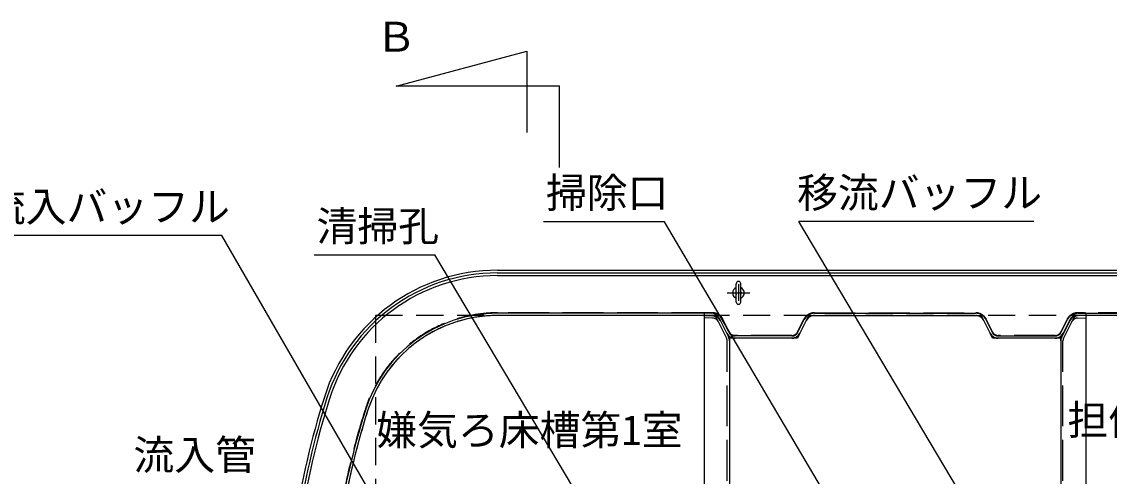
# Model space of a CAD drawing. Units: millimetres, scale not verified. Extents: x -8910 to 8910, y -6308 to 6308.
# Drawn here: x -6642 to -4246, y 1807 to 2810 of the extents above; entities that cross this region are included whole.
import ezdxf
from ezdxf.enums import TextEntityAlignment as Align

# ---------------------------------------------------------------- set-up
doc = ezdxf.new("R2010")
doc.units = ezdxf.units.MM
doc.header["$LTSCALE"] = 30
for name, pattern in [('CHAIN1', [8, 5, -1, 1, -1]), ('DASHED2', [3, 2, -1]), ('DASHED3', [4, 3, -1]), ('DOUBLE_CHAIN2', [12.8, 9, -1, 0.6, -0.6, 0.6, -1])]:
    doc.linetypes.add(name, pattern=pattern)
for name, color, linetype, lineweight in [('0-1_機器', 2, 'Continuous', 25), ('0-2_文字', 7, 'Continuous', 25), ('0-3_空気管', 3, 'Continuous', 25)]:
    doc.layers.add(name, color=color, linetype=linetype, lineweight=lineweight)
doc.styles.add('ＭＳ ゴシック', font='')
doc.styles.get('ＭＳ ゴシック').set_extended_font_data('MS Gothic')

msp = doc.modelspace()

# ---------------------------------------------------------------- linework, layer by layer
at = {"layer": '0-1_機器', "linetype": 'DASHED2'}
msp.add_lwpolyline([(-3462.99, 2161.86), (-5862.99, 2161.86), (-5862.99, 661.86)], dxfattribs=at)
at = {"layer": '0-2_文字', "color": 3}
for p, q in [((-5226.25, 2368.85), (-5492.25, 2368.85)), ((-4680.2, 1444.22), (-5226.25, 2368.85)), ((-4411.89, 2368.94), (-4929.89, 2368.94)), ((-4510.96, 1664.48), (-4929.89, 2368.94)), ((-5731.74, 2295.16), (-5997.74, 2295.16)), ((-5303.62, 1574.78), (-5732.18, 2295.93))]:
    msp.add_line(p, q, dxfattribs=at)
msp.add_lwpolyline([(-5742.52, 1543.13), (-6201.56, 2338.2), (-6719.56, 2338.2)], dxfattribs=at)
at = {"layer": '0-3_空気管'}
for p, q in [((-5529.06, 2745.12), (-5529.06, 2565.12)), ((-5457.06, 2487.95), (-5457.06, 2667.95)), ((-5593.9, 2261.86), (-3825, 2261.86)), ((-5593.9, 2255.86), (-3825, 2255.86)), ((-5593.9, 2249.86), (-3825, 2249.86)), ((-5067.99, 2191.61), (-5067.99, 2232.11)), ((-5058, 2191.61), (-5058, 2232.11)), ((-5120.36, 2166.86), (-5593.9, 2166.86)), ((-5120.36, 2161.86), (-5593.9, 2161.86)), ((-5138.15, 2167.67), (-5123.04, 2167.27)), ((-5138.15, 2161.65), (-5119.99, 2161.17)), ((-5137.99, 656.06), (-5137.99, 2167.66)), ((-4895.63, 2166.86), (-4540.35, 2166.86)), ((-4895.63, 2161.86), (-4540.35, 2161.86)), ((-4297.99, 2161.65), (-4315.99, 2161.17)), ((-4315.63, 2166.86), (-3940.35, 2166.86)), ((-3940.35, 2161.86), (-4315.63, 2161.86)), ((-4297.99, 2167.66), (-4312.95, 2167.27)), ((-4312.12, 2167.89), (-4297.99, 2167.89)), ((-4297.99, 2167.66), (-4297.99, 656.06)), ((-5105.67, 2156.22), (-5085.1, 2115.08)), ((-5088.52, 2122.92), (-5102.46, 2150.8)), ((-5084.05, 2125.15), (-5097.99, 2153.04)), ((-4931.94, 2125.15), (-4917.99, 2153.04)), ((-4913.52, 2150.8), (-4927.47, 2122.92)), ((-4508.52, 2122.92), (-4522.47, 2150.8)), ((-4517.99, 2153.04), (-4504.05, 2125.15)), ((-4351.94, 2125.15), (-4337.99, 2153.04)), ((-4330.31, 2156.22), (-4350.88, 2115.08)), ((-4333.52, 2150.8), (-4347.46, 2122.92)), ((-5082.99, 2111.86), (-5082.99, 711.86)), ((-4945.35, 2111.86), (-5073.96, 2111.86)), ((-4945.35, 2116.86), (-5070.63, 2116.86)), ((-4490.63, 2116.86), (-4365.35, 2116.86)), ((-4365.35, 2111.86), (-4490.63, 2111.86)), ((-4352.99, 2111.86), (-4352.99, 711.86))]:
    msp.add_line(p, q, dxfattribs=at)
at = {"layer": '0-3_空気管', "linetype": 'CHAIN1'}
for p, q in [((-5062.99, 2231.01), (-5062.99, 2194.02)), ((-5088, 2211.86), (-5037.99, 2211.86))]:
    msp.add_line(p, q, dxfattribs=at)
at = {"layer": '0-3_空気管', "linetype": 'DASHED3'}
for p, q in [((-5120.36, 2167.86), (-5593.9, 2167.86)), ((-5120.36, 2161.86), (-5593.9, 2161.86)), ((-5123.17, 2162.28), (-5137.99, 2162.66)), ((-5120.12, 2156.18), (-5137.99, 2156.64)), ((-4895.63, 2167.86), (-4540.35, 2167.86)), ((-4895.63, 2161.86), (-4540.35, 2161.86)), ((-4315.86, 2156.18), (-4297.99, 2156.64)), ((-3940.35, 2167.86), (-4315.63, 2167.86)), ((-3940.35, 2161.86), (-4315.63, 2161.86)), ((-4312.81, 2162.28), (-4297.99, 2162.66)), ((-5089.58, 2112.84), (-5110.15, 2153.99)), ((-5088.52, 2122.92), (-5102.46, 2150.8)), ((-5083.15, 2125.6), (-5097.1, 2153.49)), ((-4932.83, 2125.6), (-4918.89, 2153.49)), ((-4913.52, 2150.8), (-4927.47, 2122.92)), ((-4508.52, 2122.92), (-4522.47, 2150.8)), ((-4503.15, 2125.6), (-4517.1, 2153.49)), ((-4338.89, 2153.49), (-4352.83, 2125.6)), ((-4333.52, 2150.8), (-4347.46, 2122.92)), ((-4346.41, 2112.84), (-4325.84, 2153.99)), ((-5082.99, 2111.86), (-5082.99, 1917.28)), ((-4945.35, 2117.86), (-5073.96, 2117.86)), ((-4945.35, 2111.86), (-5070.63, 2111.86)), ((-4365.35, 2117.86), (-4490.63, 2117.86)), ((-4365.35, 2111.86), (-4490.63, 2111.86)), ((-4352.99, 2111.86), (-4352.99, 1917.28)), ((-5087.99, 717.58), (-5087.99, 2106.14)), ((-4347.99, 717.58), (-4347.99, 2106.14))]:
    msp.add_line(p, q, dxfattribs=at)
at = {"layer": '0-3_空気管', "linetype": 'DOUBLE_CHAIN2'}
for p, q in [((-4907.99, 2161.86), (-4913.52, 2150.8)), ((-4907.99, 2161.86), (-4895.63, 2161.86)), ((-4540.35, 2161.86), (-4527.99, 2161.86)), ((-4522.47, 2150.8), (-4527.99, 2161.86)), ((-4350.88, 2115.08), (-4352.99, 2110.86)), ((-4352.99, 2106.14), (-4352.99, 2110.86))]:
    msp.add_line(p, q, dxfattribs=at)
at = {"layer": '0-3_空気管'}
msp.add_lwpolyline([(-5457.06, 2667.95), (-5817.06, 2667.95), (-5529.06, 2745.12)], dxfattribs=at)
at = {"layer": '0-3_空気管', "linetype": 'DOUBLE_CHAIN2'}
for points in [[(-5070.63, 2111.86), (-5082.99, 2111.86), (-5088.52, 2122.92)], [(-4927.47, 2122.92), (-4932.99, 2111.86), (-4945.35, 2111.86)], [(-4490.63, 2111.86), (-4502.99, 2111.86), (-4508.52, 2122.92)], [(-4347.46, 2122.92), (-4352.99, 2111.86), (-4365.35, 2111.86)]]:
    msp.add_lwpolyline(points, dxfattribs=at)
at = {"layer": '0-3_空気管'}
for centre, radius, start, end in [((-5593.9, 1861.86), 400, 90, 162.542), ((-5593.9, 1861.86), 394, 90, 162.542), ((-5593.9, 1861.86), 388, 90, 162.542), ((-5062.99, 2232.11), 5, 0, 180), ((-5062.99, 2211.86), 12.75, 113.089, 246.911), ((-5062.99, 2211.86), 6, 146.443, 213.557), ((-5062.99, 2211.86), 12.75, 293.089, 66.911), ((-5062.99, 2211.86), 6, 326.443, 33.557), ((-5062.99, 2191.61), 5, 180, 0), ((-5593.9, 1861.86), 305, 90, 162.542), ((-5593.9, 1861.86), 300, 90, 162.542), ((-5123.56, 2147.28), 20, 26.564, 88.5), ((-5120.35, 2141.86), 25, 26.565, 90), ((-5120.35, 2141.86), 20, 26.565, 90), ((-5120.52, 2141.18), 20, 26.564, 88.5), ((-4895.63, 2141.86), 25, 90, 153.435), ((-4895.63, 2141.86), 20, 90, 153.435), ((-4540.35, 2141.86), 25, 26.565, 90), ((-4540.35, 2141.86), 20, 26.565, 90), ((-4315.63, 2141.86), 25, 90, 153.435), ((-4315.63, 2141.86), 20, 90, 153.435), ((-4315.47, 2141.18), 20, 91.5, 153.436), ((-4312.42, 2147.28), 20, 91.5, 153.436), ((-5070.63, 2131.86), 20, 206.565, 270), ((-5102.99, 2106.14), 20, 0, 26.564), ((-5070.63, 2131.86), 15, 206.565, 270), ((-4945.35, 2131.86), 15, 270, 333.435), ((-4945.35, 2131.86), 20, 270, 333.435), ((-4490.63, 2131.86), 20, 206.565, 270), ((-4490.63, 2131.86), 15, 206.565, 270), ((-4365.35, 2131.86), 15, 270, 333.435), ((-4365.35, 2131.86), 20, 270, 333.435), ((-4332.99, 2106.14), 20, 153.436, 180), ((-4162.99, 1411.86), 1900, 162.542, 180), ((-4162.99, 1411.86), 1894, 162.542, 180), ((-4162.99, 1411.86), 1888, 162.542, 180), ((-4162.99, 1411.86), 1805, 162.542, 180), ((-4162.99, 1411.86), 1800, 162.542, 180)]:
    msp.add_arc(centre, radius, start, end, dxfattribs=at)
at = {"layer": '0-3_空気管', "linetype": 'DASHED3'}
for centre, radius, start, end in [((-5593.9, 1861.86), 306, 90, 162.542), ((-5593.9, 1861.86), 300, 90, 162.542), ((-5123.56, 2147.28), 15, 26.564, 88.5), ((-5120.35, 2141.86), 26, 26.565, 90), ((-5120.35, 2141.86), 20, 26.565, 90), ((-4895.63, 2141.86), 26, 90, 153.435), ((-4895.63, 2141.86), 20, 90, 153.435), ((-4540.35, 2141.86), 26, 26.565, 90), ((-4540.35, 2141.86), 20, 26.565, 90), ((-4315.63, 2141.86), 26, 90, 153.435), ((-4315.63, 2141.86), 20, 90, 153.435), ((-4312.42, 2147.28), 15, 91.5, 153.436), ((-5120.52, 2141.18), 15, 26.564, 88.5), ((-4315.47, 2141.18), 15, 91.5, 153.436), ((-5102.99, 2106.14), 15, 0, 26.564), ((-5070.63, 2131.86), 20, 206.565, 270), ((-5070.63, 2131.86), 14, 206.565, 270), ((-4945.35, 2131.86), 14, 270, 333.435), ((-4945.35, 2131.86), 20, 270, 333.435), ((-4490.63, 2131.86), 20, 206.565, 270), ((-4490.63, 2131.86), 14, 206.565, 270), ((-4365.35, 2131.86), 14, 270, 333.435), ((-4365.35, 2131.86), 20, 270, 333.435), ((-4332.99, 2106.14), 15, 153.436, 180), ((-4162.99, 1411.86), 1806, 162.542, 180), ((-4162.99, 1411.86), 1800, 162.542, 180)]:
    msp.add_arc(centre, radius, start, end, dxfattribs=at)

# ---------------------------------------------------------------- texts
at = {"layer": '0-2_文字', "color": 4, "style": 'ＭＳ ゴシック'}
for s, p in [('掃除口', (-5487.25, 2379.85)), ('移流バッフル', (-4933.89, 2379.94)), ('流入バッフル', (-6723.56, 2349.2)), ('清掃孔', (-5992.74, 2306.16)), ('担体流動槽', (-4338.23, 1878.79)), ('嫌気ろ床槽第1室', (-5861.19, 1856.66)), ('流入管', (-6396.2, 1801.84))]:
    msp.add_text(s, height=65.98, dxfattribs=at).set_placement(p, align=Align.BOTTOM_LEFT)
at = {"layer": '0-3_空気管', "color": 4, "style": 'ＭＳ ゴシック'}
msp.add_text('Ｂ', height=65.98, dxfattribs=at).set_placement((-5862.33, 2723.8), align=Align.BOTTOM_LEFT)

doc.saveas('drawing.dxf')
